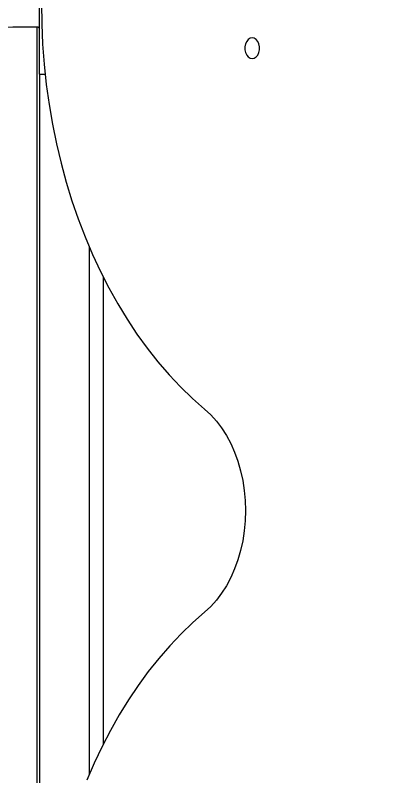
# Model space of a CAD drawing. Header units: millimetres. Extents: x -5960 to 5379, y -4374 to 3849.
# Drawn here: x 1439.2 to 1598.5, y 767.6 to 1090 of the extents above; entities that cross this region are included whole.
import ezdxf

# ---------------------------------------------------------------- set-up
doc = ezdxf.new("R2010")
doc.units = ezdxf.units.MM
doc.layers.add('DiKom', color=7, linetype='Continuous', lineweight=0)
doc.layers.add('DIKOM_ОБЪЕКТ', color=7, linetype='Continuous')
doc.layers.add('DIKOM_РАЗМЕР_ЗОНА', color=7, linetype='Continuous')
doc.styles.add('style1', font='arial.ttf', dxfattribs={"width": 0.8})
doc.dimstyles.new('1-50', dxfattribs={"dimtxt": 300, "dimasz": 200, "dimexe": 100, "dimexo": 0, "dimgap": 100, "dimtad": 1, "dimtxsty": 'style1', "dimcen": 200, "dimclrd": 7, "dimclre": 7, "dimclrt": 7, "dimadec": 1, "dimazin": 2, "dimtfac": 1, "dimtmove": 0, "dimatfit": 2, "dimfxl": 0, "dimlwd": 25, "dimlwe": 18, "dimarcsym": 0})

# ---------------------------------------------------------------- blocks, each defined once
blk = doc.blocks.new('*D9')
at = {"layer": 'Defpoints', "color": 0, "transparency": 16777216}
for p in [(1597.35, 2348.89), (-3820.85, -1673.22), (-66.51, -1673.22)]:
    blk.add_point(p, dxfattribs=at)
at = {"layer": 'DiKom', "color": 7, "lineweight": 18, "transparency": 16777216}
for p, q in [((1597.35, 2348.89), (-3920.85, 2348.89)), ((-66.51, -1673.22), (-3920.85, -1673.22))]:
    blk.add_line(p, q, dxfattribs=at)
at = {"layer": 'DiKom', "color": 7, "lineweight": 25, "transparency": 16777216}
blk.add_line((-3820.85, 2148.89), (-3820.85, -1473.22), dxfattribs=at)
at = {"layer": 'DiKom', "color": 7, "transparency": 16777216}
for points in [[(-3854.19, 2148.89), (-3787.52, 2148.89), (-3820.85, 2348.89)], [(-3854.19, -1473.22), (-3787.52, -1473.22), (-3820.85, -1673.22)]]:
    blk.add_solid(points, dxfattribs=at)
at = {"layer": 'DiKom', "color": 7, "transparency": 16777216, "insert": (-4074.02, 240.95), "char_height": 300, "attachment_point": 5, "rotation": 90, "style": 'style1'}
blk.add_mtext('4050', dxfattribs=at)
blk = doc.blocks.new('*D12')
at = {"layer": 'Defpoints', "color": 0, "transparency": 16777216}
for p in [(1921.97, 3848.89), (-5510.19, -3173.22), (433.49, -3173.22)]:
    blk.add_point(p, dxfattribs=at)
at = {"layer": 'DIKOM_РАЗМЕР_ЗОНА', "color": 7, "lineweight": 18, "transparency": 16777216}
for p, q in [((1921.97, 3848.89), (-5610.19, 3848.89)), ((433.49, -3173.22), (-5610.19, -3173.22))]:
    blk.add_line(p, q, dxfattribs=at)
at = {"layer": 'DIKOM_РАЗМЕР_ЗОНА', "color": 7, "lineweight": 25, "transparency": 16777216}
blk.add_line((-5510.19, 3648.89), (-5510.19, -2973.22), dxfattribs=at)
at = {"layer": 'DIKOM_РАЗМЕР_ЗОНА', "color": 7, "transparency": 16777216}
for points in [[(-5543.52, 3648.89), (-5476.85, 3648.89), (-5510.19, 3848.89)], [(-5543.52, -2973.22), (-5476.85, -2973.22), (-5510.19, -3173.22)]]:
    blk.add_solid(points, dxfattribs=at)
at = {"layer": 'DIKOM_РАЗМЕР_ЗОНА', "color": 7, "transparency": 16777216, "insert": (-5763.36, 142.42), "char_height": 300, "attachment_point": 5, "rotation": 90, "style": 'style1'}
blk.add_mtext('7050', dxfattribs=at)

msp = doc.modelspace()

# ---------------------------------------------------------------- linework, layer by layer
at = {"color": 7, "linetype": 'Continuous', "lineweight": 15}
msp.add_arc((1449.549, -124.987), 1209.999, 90.047391, 120.952609, dxfattribs=at)
at = {"layer": 'DIKOM_ОБЪЕКТ', "color": 7, "linetype": 'Continuous', "lineweight": 15}
for p, q in [((1449.549, 1065.013), (1449.549, 1115.013)), ((1449.549, 1065.013), (1449.549, 265.013)), ((1449.549, 1065.013), (1451.923, 1065.013)), ((1470.549, 991.943), (1470.549, 768.083)), ((1476.549, 978.996), (1476.549, 781.031))]:
    msp.add_line(p, q, dxfattribs=at)
at = {"layer": 'DIKOM_ОБЪЕКТ', "color": 7, "linetype": 'Continuous', "lineweight": 15, "flags": 128}
for points in [[(1450.323, 1095.013), (1450.454, 1086.388), (1450.848, 1077.78), (1451.505, 1069.203), (1452.422, 1060.675), (1453.599, 1052.211), (1455.033, 1043.826), (1456.721, 1035.536), (1458.66, 1027.357), (1460.847, 1019.304), (1463.277, 1011.391), (1465.946, 1003.635), (1468.85, 996.048), (1471.982, 988.645), (1475.337, 981.441), (1478.908, 974.447), (1482.689, 967.678), (1486.674, 961.146), (1490.853, 954.862), (1495.221, 948.84), (1499.768, 943.09), (1504.486, 937.622), (1509.366, 932.447), (1514.4, 927.574), (1519.577, 923.013)], [(1539.748, 1080.413), (1538.871, 1080.235), (1538.066, 1079.715), (1537.396, 1078.894), (1536.918, 1077.841), (1536.668, 1076.639), (1536.668, 1075.387), (1536.918, 1074.185), (1537.396, 1073.132), (1538.066, 1072.312), (1538.871, 1071.791), (1539.748, 1071.613), (1540.624, 1071.791), (1541.43, 1072.312), (1542.099, 1073.132), (1542.578, 1074.185), (1542.827, 1075.387), (1542.827, 1076.639), (1542.578, 1077.841), (1542.099, 1078.894), (1541.43, 1079.715), (1540.624, 1080.235), (1539.748, 1080.413)], [(1519.577, 923.013), (1522.13, 920.655), (1524.53, 917.994), (1526.758, 915.051), (1528.799, 911.847), (1530.638, 908.406), (1532.259, 904.754), (1533.653, 900.918), (1534.807, 896.927), (1535.714, 892.81), (1536.366, 888.598), (1536.76, 884.321), (1536.891, 880.013), (1536.76, 875.705), (1536.366, 871.429), (1535.714, 867.216), (1534.807, 863.099), (1533.653, 859.108), (1532.259, 855.272), (1530.638, 851.62), (1528.799, 848.179), (1526.758, 844.975), (1524.53, 842.032), (1522.13, 839.372), (1519.577, 837.013)], [(1519.577, 837.013), (1514.504, 832.548), (1509.569, 827.784), (1504.78, 822.73), (1500.146, 817.394), (1495.677, 811.786), (1491.378, 805.915), (1487.259, 799.794), (1483.326, 793.431), (1479.587, 786.84), (1476.048, 780.03), (1472.716, 773.016), (1469.596, 765.809)]]:
    msp.add_lwpolyline(points, dxfattribs=at)
at = {"layer": 'DIKOM_ОБЪЕКТ', "color": 7, "linetype": 'Continuous', "lineweight": 15}
for start, end in [(0, 90.04739), (359.99711, 90.04727)]:
    msp.add_arc((1448.549, 1084.011), 1, start, end, dxfattribs=at)
msp.add_open_spline([(1448.549, 455.881), (1448.549, 459.874), (1448.549, 470.712), (1448.549, 488.941), (1448.549, 510.662), (1448.549, 532.91), (1448.549, 555.568), (1448.549, 578.535), (1448.549, 601.742), (1448.549, 625.152), (1448.549, 648.725), (1448.549, 672.385), (1448.548, 696.021), (1448.548, 719.525), (1448.548, 742.82), (1448.548, 765.864), (1448.548, 788.623), (1448.548, 811.028), (1448.548, 832.978), (1448.548, 854.368), (1448.548, 875.126), (1448.548, 895.205), (1448.548, 914.584), (1448.548, 933.21), (1448.548, 950.998), (1448.548, 967.863), (1448.548, 983.743), (1448.548, 998.594), (1448.548, 1012.408), (1448.548, 1025.155), (1448.548, 1036.775), (1448.548, 1047.214), (1448.548, 1055.994), (1448.548, 1063.295), (1448.548, 1069.303), (1448.548, 1074.373), (1448.548, 1078.483), (1448.548, 1081.604), (1448.548, 1083.727), (1448.548, 1084.82), (1448.548, 1084.956), (1448.548, 1085.011)], degree=3, knots=[0, 0, 0, 0, 0.0156528, 0.0424899, 0.0694116, 0.0963763, 0.1233411, 0.1502627, 0.1770999, 0.2039369, 0.2308586, 0.2578233, 0.2847881, 0.3117097, 0.3385468, 0.3653839, 0.3923055, 0.4192703, 0.4462351, 0.4731568, 0.4999938, 0.5268308, 0.5537524, 0.5807173, 0.607682, 0.6346037, 0.6614407, 0.6882778, 0.7151994, 0.7421641, 0.7691289, 0.7960504, 0.8228875, 0.8459665, 0.8691682, 0.8923973, 0.9156263, 0.9388281, 0.961588, 0.9843479, 1, 1, 1, 1], dxfattribs=at)

# ---------------------------------------------------------------- dimensions: what is measured, and where the dimension line sits
at = {"layer": 'DiKom', "color": 3}
dim = msp.add_linear_dim(base=(-3820.852, -1673.222), p1=(1597.347, 2348.894), p2=(-66.509, -1673.222), angle=90, text='4050', dimstyle='1-50', override={"dimgap": 100}, dxfattribs=at)
dim.commit()
dim.dimension.update_dxf_attribs({"geometry": '*D9', "text_midpoint": (-3820.852, 240.949), "dimtype": 160})
at = {"layer": 'DIKOM_РАЗМЕР_ЗОНА'}
dim = msp.add_linear_dim(base=(-5510.185, -3173.222), p1=(1921.975, 3848.894), p2=(433.491, -3173.222), angle=90, text='7050', dimstyle='1-50', dxfattribs=at)
dim.commit()
dim.dimension.update_dxf_attribs({"geometry": '*D12', "text_midpoint": (-5510.185, 142.424), "dimtype": 160})

doc.saveas('drawing.dxf')
